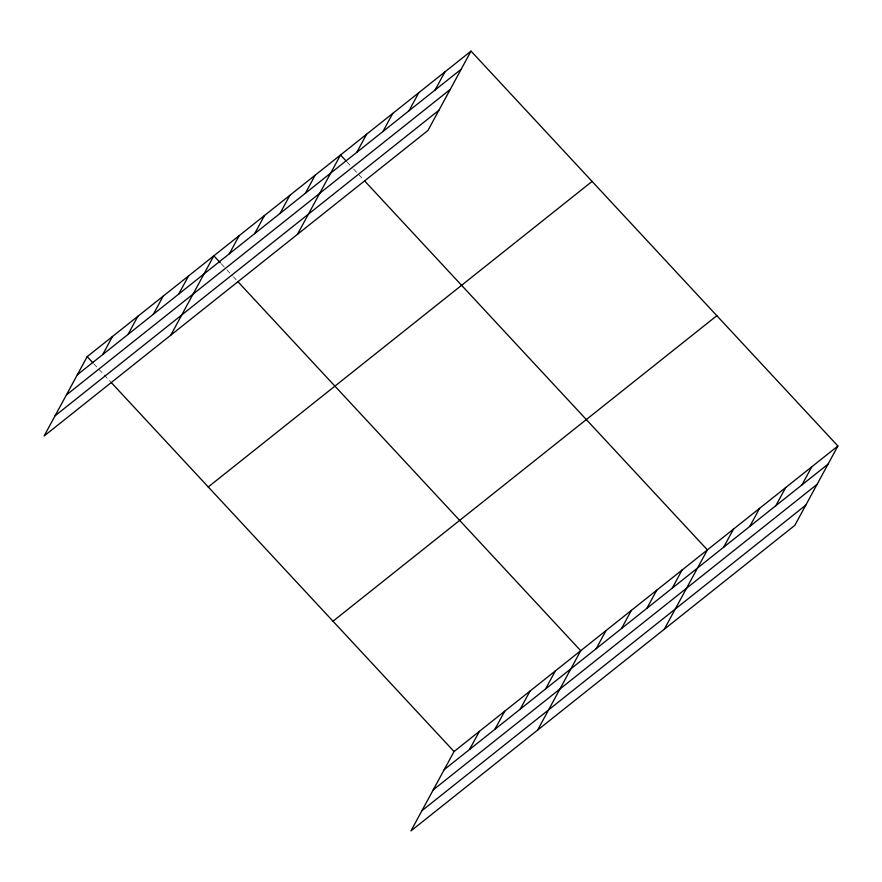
<?xml version="1.0" encoding="UTF-8"?>
<svg xmlns="http://www.w3.org/2000/svg" width="882" height="882" viewBox="0 0 882 882"><rect width="100%" height="100%" fill="white"/><g stroke="black" fill="none" stroke-linecap="round" stroke-linejoin="round"><path stroke-width="0.66" stroke-dasharray="4.41 3.31" d="M347.045 162.001L352.635 168.021M353.561 169.024L362.877 179.046M221.305 263.828L225.968 268.845M226.895 269.848L232.484 275.868M233.41 276.86L236.211 279.87M93.701 363.66L110.471 381.697"/><path stroke-width="1.32" d="M471.032 51.112L87.186 356.637L44.1 435.995L427.946 130.47L471.032 51.112L837.9 446.005L794.814 525.363L410.968 830.888L454.054 751.53L837.9 446.005M102.687 354.597L112.521 336.472M128.022 334.432L137.857 316.307M153.347 314.268L163.192 296.143M178.682 294.103L188.528 275.978M170.766 335.171L213.863 255.813L220.379 262.836M229.353 253.773L239.187 235.648M254.689 233.609L264.523 215.484M280.024 213.444L289.858 195.319M305.359 193.279L315.194 175.154M297.443 234.347L340.529 154.989L346.119 160.998M356.791 152.332L366.625 134.207M382.887 131.561L392.733 113.436M408.994 110.779L418.829 92.665M435.091 90.008L444.936 71.883M469.544 749.491L479.389 731.365M494.879 729.326L504.725 711.201M520.215 709.161L530.049 691.036M545.55 688.996L555.384 670.871M537.634 730.064L580.72 650.707L238.074 281.876M596.221 648.667L606.055 630.542M621.545 628.502L631.391 610.377M646.881 608.337L656.726 590.212M672.216 588.173L682.062 570.048M664.3 629.241L707.386 549.883L364.74 181.053M723.659 547.226L733.493 529.112M749.755 526.455L759.589 508.33M775.862 505.673L785.697 487.559M801.958 484.902L811.793 466.776M77.351 374.762L461.198 69.226M66.382 394.971L450.228 89.435M55.07 415.786L438.916 110.261M208.251 486.952L592.098 181.427M332.988 621.215L716.834 315.69M444.208 769.655L828.066 464.119M433.238 789.864L817.085 484.328M421.938 810.679L805.784 505.154M87.186 356.637L92.775 362.656M111.397 382.7L454.054 751.53"/></g></svg>
